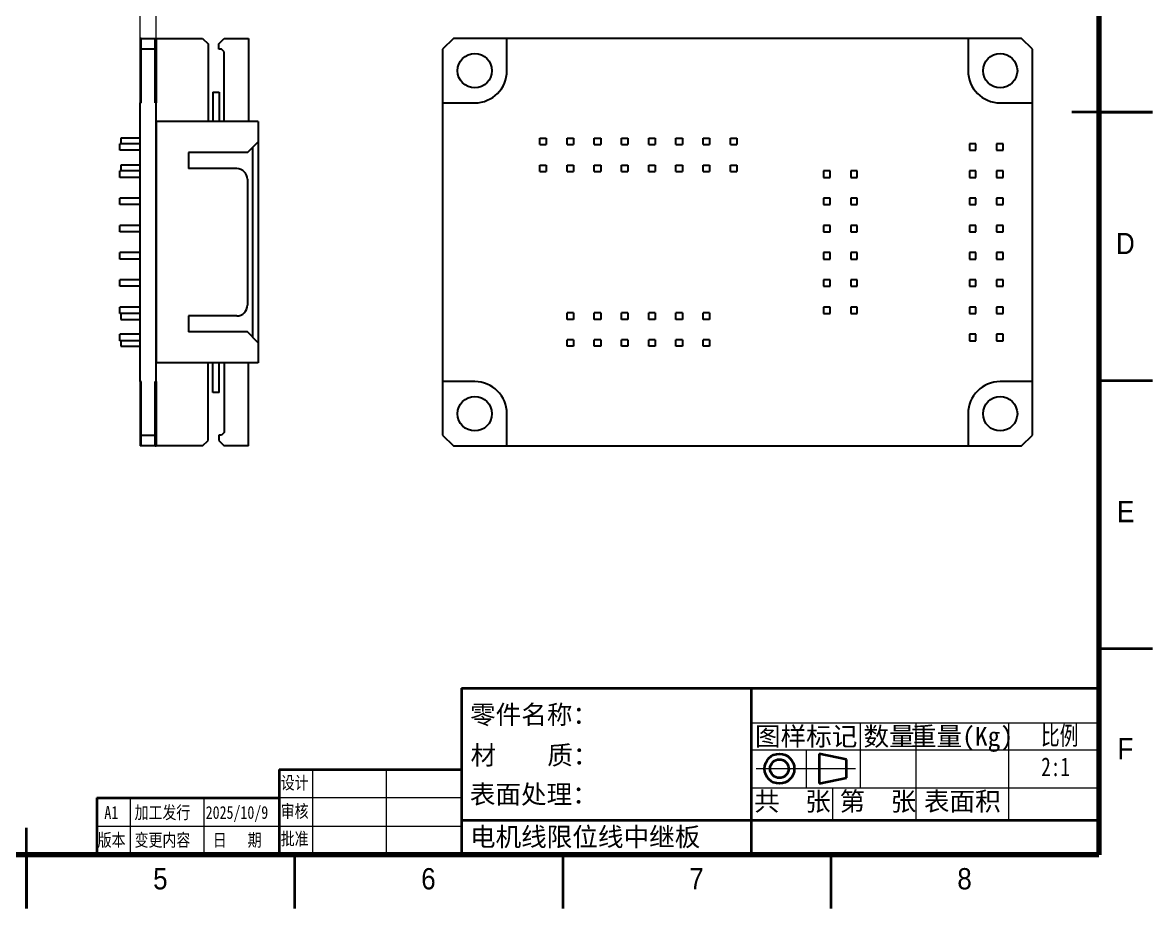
# Model space of a CAD drawing. Header units: millimetres. Extents: x 0 to 210, y 0 to 149.
# Drawn here: x 104.6 to 210, y 0 to 82.6 of the extents above; entities that cross this region are included whole.
import ezdxf

# ---------------------------------------------------------------- set-up
doc = ezdxf.new("R2010")
doc.units = ezdxf.units.MM
doc.header["$LTSCALE"] = 0.5
doc.linetypes.add('SLD-实线', pattern=[0])
doc.layers.add('轮廓粗实线', color=7, linetype='Continuous')
doc.styles.add('SLDTEXTSTYLE10', font='SIMSUN.TTC')
doc.styles.add('SLDTEXTSTYLE4', font='SIMSUN.TTC', dxfattribs={"width": 0.8})
doc.styles.add('SLDTEXTSTYLE5', font='SIMSUN.TTC', dxfattribs={"width": 0.8, "bigfont": 'bigfont'})
doc.styles.add('SLDTEXTSTYLE6', font='SIMSUN.TTC', dxfattribs={"bigfont": 'bigfont'})
doc.styles.add('SLDTEXTSTYLE7', font='HYSWLONGFANGSONG.TTF')
doc.styles.add('SLDTEXTSTYLE8', font='HYSWLONGFANGSONG.TTF', dxfattribs={"bigfont": 'bigfont'})
doc.styles.add('SLDTEXTSTYLE9', font='GOTHIC.TTF', dxfattribs={"width": 0.913})
doc.dimstyles.new('SLDDIMSTYLE2', dxfattribs={"dimtxt": 1.75, "dimasz": 2.04, "dimexe": 0, "dimexo": 0.0625, "dimgap": 0.4375, "dimtad": 2, "dimrnd": 1e-09, "dimzin": 4, "dimdsep": 46, "dimtxsty": 'SLDTEXTSTYLE10', "dimsah": 1, "dimcen": 0.09, "dimadec": 0, "dimazin": 1, "dimtfac": 1, "dimtmove": 0, "dimatfit": 0, "dimfxl": 1, "dimfrac": 2, "dimtolj": 1, "dimtzin": 12, "dimarcsym": 0})

# ---------------------------------------------------------------- blocks, each defined once
blk = doc.blocks.new('_D_5')
at = {"color": 7, "linetype": 'SLD-实线', "lineweight": 18, "true_color": 0xffffff}
for p, q in [((115.6, 81.13), (115.6, 87.13)), ((117.1, 81.13), (117.1, 87.13)), ((115.6, 86.13), (108.35, 86.13)), ((115.6, 86.13), (117.1, 86.13)), ((117.1, 86.13), (120.28, 86.13))]:
    blk.add_line(p, q, dxfattribs=at)
for points in [[(115.6, 86.13), (113.56, 86.39), (113.56, 85.88)], [(117.1, 86.13), (119.14, 85.88), (119.14, 86.39)]]:
    blk.add_solid(points, dxfattribs=at)
at = {"color": 7, "linetype": 'SLD-实线', "lineweight": 18, "true_color": 0xffffff, "insert": (108.35, 88.17), "char_height": 1.75, "attachment_point": 1, "style": 'SLDTEXTSTYLE10'}
blk.add_mtext('1.50', dxfattribs=at)

msp = doc.modelspace()

# ---------------------------------------------------------------- linework, layer by layer
at = {"color": 7, "linetype": 'SLD-实线', "lineweight": 70}
for p, q in [((205, 143.5), (205, 5)), ((205, 5), (5, 5))]:
    msp.add_line(p, q, dxfattribs=at)
at = {"color": 7, "linetype": 'SLD-实线', "lineweight": 35}
for p, q in [((210, 74.25), (202.5, 74.25)), ((205, 74.25), (210, 74.25)), ((205, 49.25), (210, 49.25)), ((205, 24.25), (210, 24.25)), ((145.572, 20.548), (145.572, 5.002)), ((145.572, 20.548), (205, 20.548)), ((172.572, 20.548), (172.572, 5)), ((128.559, 12.95), (128.559, 5)), ((128.559, 12.95), (145.572, 12.95)), ((111.545, 10.3), (128.559, 10.3)), ((111.545, 10.3), (111.545, 5)), ((105, 0), (105, 7.501)), ((145.572, 8.218), (205, 8.218)), ((105, 5), (105, 0)), ((130, 5), (130, 0)), ((155, 5), (155, 0)), ((180, 5), (180, 0))]:
    msp.add_line(p, q, dxfattribs=at)
at = {"color": 7, "linetype": 'SLD-实线', "lineweight": 18, "true_color": 0xffffff}
for p, q in [((205, 23.049), (205.09, 23.049)), ((131.662, 12.95), (131.662, 5)), ((138.542, 12.95), (138.542, 5)), ((182.301, 13.03), (173.056, 13.03)), ((180.178, 11.247), (180.178, 8.218))]:
    msp.add_line(p, q, dxfattribs=at)
at = {"color": 7, "linetype": 'SLD-实线', "lineweight": 18}
for p, q in [((145.572, 20.548), (205, 20.548)), ((172.5, 17.299), (205, 17.299)), ((182.735, 17.299), (182.735, 11.247)), ((187.94, 17.299), (187.94, 8.218)), ((196.568, 17.299), (196.568, 8.218)), ((172.5, 14.799), (205, 14.799)), ((177.699, 14.799), (177.699, 11.247)), ((172.5, 11.247), (205, 11.247)), ((114.649, 10.3), (114.649, 4.998)), ((121.529, 10.3), (121.529, 4.998)), ((145.572, 10.3), (128.559, 10.3)), ((145.572, 7.65), (111.5, 7.65))]:
    msp.add_line(p, q, dxfattribs=at)
at = {"color": 7, "linetype": 'SLD-实线', "lineweight": 35, "true_color": 0xffffff}
for p, q in [((181.473, 13.896), (178.908, 14.421)), ((178.908, 14.421), (178.908, 11.639)), ((181.473, 12.164), (181.473, 13.896)), ((178.908, 11.639), (181.473, 12.164))]:
    msp.add_line(p, q, dxfattribs=at)
for radius in [1.391, 0.866]:
    msp.add_circle((175.214, 13.03), radius, dxfattribs=at)
at = {"layer": '轮廓粗实线'}
for p, q in [((115.702, 81.133), (115.602, 81.133)), ((115.602, 81.133), (115.602, 78.133)), ((115.702, 81.133), (117.002, 81.133)), ((115.702, 80.133), (115.702, 81.133)), ((115.702, 75.133), (115.702, 80.133)), ((117.002, 80.133), (115.702, 80.133)), ((117.002, 80.133), (117.002, 81.133)), ((117.002, 81.133), (117.102, 81.133)), ((117.002, 75.133), (117.002, 80.133)), ((117.102, 81.133), (121.422, 81.133)), ((117.102, 81.133), (117.102, 78.133)), ((121.422, 81.133), (121.922, 80.633)), ((121.922, 80.633), (121.922, 73.383)), ((122.922, 80.633), (123.422, 81.133)), ((122.922, 80.133), (122.922, 80.633)), ((123.172, 80.133), (122.922, 80.133)), ((123.422, 79.883), (123.172, 80.133)), ((123.422, 81.133), (125.702, 81.133)), ((125.702, 81.133), (125.702, 73.383)), ((144.804, 81.133), (143.804, 80.133)), ((143.804, 80.133), (143.804, 75.133)), ((149.804, 81.133), (144.804, 81.133)), ((192.804, 81.133), (149.804, 81.133)), ((149.804, 78.133), (149.804, 81.133)), ((192.804, 81.133), (192.804, 78.133)), ((197.804, 81.133), (192.804, 81.133)), ((198.804, 80.133), (197.804, 81.133)), ((198.804, 75.133), (198.804, 80.133)), ((123.422, 73.383), (123.422, 79.883)), ((115.702, 78.133), (115.602, 78.133)), ((115.602, 78.133), (115.602, 75.133)), ((117.002, 78.133), (117.102, 78.133)), ((117.102, 78.133), (117.102, 75.133)), ((122.372, 76.133), (122.372, 73.383)), ((122.372, 76.133), (122.972, 76.133)), ((122.972, 76.133), (122.972, 73.383)), ((115.602, 49.133), (115.602, 75.133)), ((115.702, 75.133), (115.602, 75.133)), ((117.002, 75.133), (117.102, 75.133)), ((117.102, 49.133), (117.102, 75.133)), ((143.804, 75.133), (143.804, 49.133)), ((143.804, 75.133), (146.804, 75.133)), ((195.804, 75.133), (198.804, 75.133)), ((198.804, 49.133), (198.804, 75.133)), ((117.102, 73.383), (117.102, 50.883)), ((126.602, 73.383), (117.102, 73.383)), ((126.602, 73.383), (126.602, 71.503)), ((115.602, 71.833), (113.802, 71.833)), ((113.802, 71.833), (113.802, 71.323)), ((152.864, 71.833), (153.464, 71.833)), ((152.864, 71.233), (152.864, 71.833)), ((153.464, 71.833), (153.464, 71.233)), ((155.404, 71.833), (156.004, 71.833)), ((155.404, 71.233), (155.404, 71.833)), ((156.004, 71.833), (156.004, 71.233)), ((157.944, 71.833), (158.544, 71.833)), ((157.944, 71.233), (157.944, 71.833)), ((158.544, 71.833), (158.544, 71.233)), ((160.484, 71.833), (161.084, 71.833)), ((160.484, 71.233), (160.484, 71.833)), ((161.084, 71.833), (161.084, 71.233)), ((163.024, 71.833), (163.624, 71.833)), ((163.024, 71.233), (163.024, 71.833)), ((163.624, 71.833), (163.624, 71.233)), ((165.564, 71.233), (165.564, 71.833)), ((165.564, 71.833), (166.164, 71.833)), ((166.164, 71.833), (166.164, 71.233)), ((168.104, 71.833), (168.704, 71.833)), ((168.104, 71.233), (168.104, 71.833)), ((168.704, 71.833), (168.704, 71.233)), ((170.644, 71.833), (171.244, 71.833)), ((170.644, 71.233), (170.644, 71.833)), ((171.244, 71.833), (171.244, 71.233)), ((113.702, 70.723), (113.702, 71.323)), ((115.602, 71.323), (113.702, 71.323)), ((115.602, 70.723), (113.702, 70.723)), ((125.602, 70.503), (126.602, 71.503)), ((126.102, 53.263), (126.102, 71.003)), ((126.602, 71.503), (126.602, 52.763)), ((152.864, 71.233), (153.464, 71.233)), ((155.404, 71.233), (156.004, 71.233)), ((157.944, 71.233), (158.544, 71.233)), ((160.484, 71.233), (161.084, 71.233)), ((163.024, 71.233), (163.624, 71.233)), ((165.564, 71.233), (166.164, 71.233)), ((168.104, 71.233), (168.704, 71.233)), ((170.644, 71.233), (171.244, 71.233)), ((192.934, 71.323), (192.934, 70.723)), ((193.534, 71.323), (192.934, 71.323)), ((192.934, 70.723), (193.534, 70.723)), ((193.534, 70.723), (193.534, 71.323)), ((196.074, 71.323), (195.474, 71.323)), ((195.474, 71.323), (195.474, 70.723)), ((195.474, 70.723), (196.074, 70.723)), ((196.074, 70.723), (196.074, 71.323)), ((125.602, 70.503), (120.102, 70.503)), ((120.102, 70.503), (120.102, 69.003)), ((113.702, 68.183), (113.702, 68.783)), ((115.602, 68.783), (113.702, 68.783)), ((115.602, 69.333), (113.802, 69.333)), ((113.802, 69.333), (113.802, 68.783)), ((124.602, 69.003), (120.102, 69.003)), ((152.864, 68.733), (152.864, 69.333)), ((152.864, 69.333), (153.464, 69.333)), ((152.864, 68.733), (153.464, 68.733)), ((153.464, 69.333), (153.464, 68.733)), ((155.404, 69.333), (156.004, 69.333)), ((155.404, 68.733), (155.404, 69.333)), ((155.404, 68.733), (156.004, 68.733)), ((156.004, 69.333), (156.004, 68.733)), ((157.944, 68.733), (157.944, 69.333)), ((157.944, 69.333), (158.544, 69.333)), ((157.944, 68.733), (158.544, 68.733)), ((158.544, 69.333), (158.544, 68.733)), ((160.484, 68.733), (160.484, 69.333)), ((160.484, 69.333), (161.084, 69.333)), ((160.484, 68.733), (161.084, 68.733)), ((161.084, 69.333), (161.084, 68.733)), ((163.024, 68.733), (163.024, 69.333)), ((163.024, 69.333), (163.624, 69.333)), ((163.024, 68.733), (163.624, 68.733)), ((163.624, 69.333), (163.624, 68.733)), ((165.564, 68.733), (165.564, 69.333)), ((165.564, 69.333), (166.164, 69.333)), ((165.564, 68.733), (166.164, 68.733)), ((166.164, 69.333), (166.164, 68.733)), ((168.104, 69.333), (168.704, 69.333)), ((168.104, 68.733), (168.104, 69.333)), ((168.104, 68.733), (168.704, 68.733)), ((168.704, 69.333), (168.704, 68.733)), ((170.644, 69.333), (171.244, 69.333)), ((170.644, 68.733), (170.644, 69.333)), ((170.644, 68.733), (171.244, 68.733)), ((171.244, 69.333), (171.244, 68.733)), ((179.934, 68.783), (179.334, 68.783)), ((179.334, 68.783), (179.334, 68.183)), ((179.934, 68.183), (179.934, 68.783)), ((182.474, 68.783), (181.874, 68.783)), ((181.874, 68.783), (181.874, 68.183)), ((182.474, 68.183), (182.474, 68.783)), ((192.934, 68.783), (192.934, 68.183)), ((193.534, 68.783), (192.934, 68.783)), ((193.534, 68.183), (193.534, 68.783)), ((195.474, 68.783), (195.474, 68.183)), ((196.074, 68.783), (195.474, 68.783)), ((196.074, 68.183), (196.074, 68.783)), ((115.602, 68.183), (113.702, 68.183)), ((125.602, 68.003), (125.602, 56.263)), ((179.334, 68.183), (179.934, 68.183)), ((181.874, 68.183), (182.474, 68.183)), ((192.934, 68.183), (193.534, 68.183)), ((195.474, 68.183), (196.074, 68.183)), ((115.602, 66.243), (113.702, 66.243)), ((113.702, 65.643), (113.702, 66.243)), ((115.602, 65.643), (113.702, 65.643)), ((179.334, 66.243), (179.334, 65.643)), ((179.934, 66.243), (179.334, 66.243)), ((179.334, 65.643), (179.934, 65.643)), ((179.934, 65.643), (179.934, 66.243)), ((182.474, 66.243), (181.874, 66.243)), ((181.874, 66.243), (181.874, 65.643)), ((181.874, 65.643), (182.474, 65.643)), ((182.474, 65.643), (182.474, 66.243)), ((192.934, 66.243), (192.934, 65.643)), ((193.534, 66.243), (192.934, 66.243)), ((192.934, 65.643), (193.534, 65.643)), ((193.534, 65.643), (193.534, 66.243)), ((196.074, 66.243), (195.474, 66.243)), ((195.474, 66.243), (195.474, 65.643)), ((195.474, 65.643), (196.074, 65.643)), ((196.074, 65.643), (196.074, 66.243)), ((115.602, 63.703), (113.702, 63.703)), ((113.702, 63.103), (113.702, 63.703)), ((179.334, 63.703), (179.334, 63.103)), ((179.934, 63.703), (179.334, 63.703)), ((179.934, 63.103), (179.934, 63.703)), ((182.474, 63.703), (181.874, 63.703)), ((181.874, 63.703), (181.874, 63.103)), ((182.474, 63.103), (182.474, 63.703)), ((192.934, 63.703), (192.934, 63.103)), ((193.534, 63.703), (192.934, 63.703)), ((193.534, 63.103), (193.534, 63.703)), ((195.474, 63.703), (195.474, 63.103)), ((196.074, 63.703), (195.474, 63.703)), ((196.074, 63.103), (196.074, 63.703)), ((115.602, 63.103), (113.702, 63.103)), ((179.334, 63.103), (179.934, 63.103)), ((181.874, 63.103), (182.474, 63.103)), ((192.934, 63.103), (193.534, 63.103)), ((195.474, 63.103), (196.074, 63.103)), ((113.702, 60.563), (113.702, 61.163)), ((115.602, 61.163), (113.702, 61.163)), ((179.334, 61.163), (179.334, 60.563)), ((179.934, 61.163), (179.334, 61.163)), ((179.934, 60.563), (179.934, 61.163)), ((182.474, 61.163), (181.874, 61.163)), ((181.874, 61.163), (181.874, 60.563)), ((182.474, 60.563), (182.474, 61.163)), ((192.934, 61.163), (192.934, 60.563)), ((193.534, 61.163), (192.934, 61.163)), ((193.534, 60.563), (193.534, 61.163)), ((196.074, 61.163), (195.474, 61.163)), ((195.474, 61.163), (195.474, 60.563)), ((196.074, 60.563), (196.074, 61.163)), ((115.602, 60.563), (113.702, 60.563)), ((179.334, 60.563), (179.934, 60.563)), ((181.874, 60.563), (182.474, 60.563)), ((192.934, 60.563), (193.534, 60.563)), ((195.474, 60.563), (196.074, 60.563)), ((115.602, 58.623), (113.702, 58.623)), ((113.702, 58.023), (113.702, 58.623)), ((115.602, 58.023), (113.702, 58.023)), ((179.334, 58.623), (179.334, 58.023)), ((179.934, 58.623), (179.334, 58.623)), ((179.334, 58.023), (179.934, 58.023)), ((179.934, 58.023), (179.934, 58.623)), ((182.474, 58.623), (181.874, 58.623)), ((181.874, 58.623), (181.874, 58.023)), ((181.874, 58.023), (182.474, 58.023)), ((182.474, 58.023), (182.474, 58.623)), ((192.934, 58.623), (192.934, 58.023)), ((193.534, 58.623), (192.934, 58.623)), ((192.934, 58.023), (193.534, 58.023)), ((193.534, 58.023), (193.534, 58.623)), ((196.074, 58.623), (195.474, 58.623)), ((195.474, 58.623), (195.474, 58.023)), ((195.474, 58.023), (196.074, 58.023)), ((196.074, 58.023), (196.074, 58.623)), ((115.602, 56.083), (113.702, 56.083)), ((113.702, 55.483), (113.702, 56.083)), ((179.334, 56.083), (179.334, 55.483)), ((179.934, 56.083), (179.334, 56.083)), ((179.934, 55.483), (179.934, 56.083)), ((182.474, 56.083), (181.874, 56.083)), ((181.874, 56.083), (181.874, 55.483)), ((182.474, 55.483), (182.474, 56.083)), ((192.934, 56.083), (192.934, 55.483)), ((193.534, 56.083), (192.934, 56.083)), ((193.534, 55.483), (193.534, 56.083)), ((195.474, 56.083), (195.474, 55.483)), ((196.074, 56.083), (195.474, 56.083)), ((196.074, 55.483), (196.074, 56.083)), ((115.602, 55.483), (113.702, 55.483)), ((113.802, 55.483), (113.802, 54.933)), ((113.802, 54.933), (115.602, 54.933)), ((124.602, 55.263), (120.102, 55.263)), ((120.102, 55.263), (120.102, 53.763)), ((155.404, 54.933), (155.404, 55.533)), ((156.004, 55.533), (155.404, 55.533)), ((156.004, 54.933), (155.404, 54.933)), ((156.004, 55.533), (156.004, 54.933)), ((157.944, 54.933), (157.944, 55.533)), ((158.544, 55.533), (157.944, 55.533)), ((158.544, 54.933), (157.944, 54.933)), ((158.544, 55.533), (158.544, 54.933)), ((160.484, 54.933), (160.484, 55.533)), ((161.084, 55.533), (160.484, 55.533)), ((161.084, 54.933), (160.484, 54.933)), ((161.084, 55.533), (161.084, 54.933)), ((163.024, 54.933), (163.024, 55.533)), ((163.624, 55.533), (163.024, 55.533)), ((163.624, 54.933), (163.024, 54.933)), ((163.624, 55.533), (163.624, 54.933)), ((165.564, 54.933), (165.564, 55.533)), ((166.164, 55.533), (165.564, 55.533)), ((166.164, 54.933), (165.564, 54.933)), ((166.164, 55.533), (166.164, 54.933)), ((168.704, 55.533), (168.104, 55.533)), ((168.104, 54.933), (168.104, 55.533)), ((168.704, 54.933), (168.104, 54.933)), ((168.704, 55.533), (168.704, 54.933)), ((179.334, 55.483), (179.934, 55.483)), ((181.874, 55.483), (182.474, 55.483)), ((192.934, 55.483), (193.534, 55.483)), ((195.474, 55.483), (196.074, 55.483)), ((125.602, 53.763), (120.102, 53.763)), ((126.602, 52.763), (125.602, 53.763)), ((113.702, 52.943), (113.702, 53.543)), ((115.602, 53.543), (113.702, 53.543)), ((115.602, 52.943), (113.702, 52.943)), ((113.802, 52.943), (113.802, 52.433)), ((126.602, 52.763), (126.602, 50.883)), ((155.404, 52.433), (155.404, 53.033)), ((156.004, 53.033), (155.404, 53.033)), ((156.004, 53.033), (156.004, 52.433)), ((157.944, 52.433), (157.944, 53.033)), ((158.544, 53.033), (157.944, 53.033)), ((158.544, 53.033), (158.544, 52.433)), ((161.084, 53.033), (160.484, 53.033)), ((160.484, 52.433), (160.484, 53.033)), ((161.084, 53.033), (161.084, 52.433)), ((163.624, 53.033), (163.024, 53.033)), ((163.024, 52.433), (163.024, 53.033)), ((163.624, 53.033), (163.624, 52.433)), ((165.564, 52.433), (165.564, 53.033)), ((166.164, 53.033), (165.564, 53.033)), ((166.164, 53.033), (166.164, 52.433)), ((168.104, 52.433), (168.104, 53.033)), ((168.704, 53.033), (168.104, 53.033)), ((168.704, 53.033), (168.704, 52.433)), ((192.934, 53.543), (192.934, 52.943)), ((193.534, 53.543), (192.934, 53.543)), ((192.934, 52.943), (193.534, 52.943)), ((193.534, 52.943), (193.534, 53.543)), ((195.474, 53.543), (195.474, 52.943)), ((196.074, 53.543), (195.474, 53.543)), ((195.474, 52.943), (196.074, 52.943)), ((196.074, 52.943), (196.074, 53.543)), ((113.802, 52.433), (115.602, 52.433)), ((156.004, 52.433), (155.404, 52.433)), ((158.544, 52.433), (157.944, 52.433)), ((161.084, 52.433), (160.484, 52.433)), ((163.624, 52.433), (163.024, 52.433)), ((166.164, 52.433), (165.564, 52.433)), ((168.704, 52.433), (168.104, 52.433)), ((126.602, 50.883), (117.102, 50.883)), ((121.922, 43.633), (121.922, 50.883)), ((122.372, 48.133), (122.372, 50.883)), ((122.972, 48.133), (122.972, 50.883)), ((123.422, 50.883), (123.422, 44.383)), ((125.702, 43.133), (125.702, 50.883)), ((115.702, 49.133), (115.602, 49.133)), ((115.602, 49.133), (115.602, 46.133)), ((115.702, 44.133), (115.702, 49.133)), ((117.002, 44.133), (117.002, 49.133)), ((117.002, 49.133), (117.102, 49.133)), ((117.102, 49.133), (117.102, 46.133)), ((146.804, 49.133), (143.804, 49.133)), ((143.804, 49.133), (143.804, 44.133)), ((198.804, 49.133), (195.804, 49.133)), ((198.804, 44.133), (198.804, 49.133)), ((122.972, 48.133), (122.372, 48.133)), ((115.702, 46.133), (115.602, 46.133)), ((115.602, 46.133), (115.602, 43.133)), ((117.002, 46.133), (117.102, 46.133)), ((117.102, 46.133), (117.102, 43.133)), ((149.804, 43.133), (149.804, 46.133)), ((192.804, 46.133), (192.804, 43.133)), ((123.422, 44.383), (123.172, 44.133)), ((115.702, 44.133), (117.002, 44.133)), ((115.702, 43.133), (115.702, 44.133)), ((117.002, 43.133), (117.002, 44.133)), ((121.422, 43.133), (121.922, 43.633)), ((122.922, 44.133), (122.922, 43.633)), ((123.172, 44.133), (122.922, 44.133)), ((122.922, 43.633), (123.422, 43.133)), ((143.804, 44.133), (144.804, 43.133)), ((197.804, 43.133), (198.804, 44.133)), ((115.702, 43.133), (115.602, 43.133)), ((117.002, 43.133), (115.702, 43.133)), ((117.002, 43.133), (117.102, 43.133)), ((121.422, 43.133), (117.102, 43.133)), ((125.702, 43.133), (123.422, 43.133)), ((144.804, 43.133), (149.804, 43.133)), ((149.804, 43.133), (192.804, 43.133)), ((192.804, 43.133), (197.804, 43.133))]:
    msp.add_line(p, q, dxfattribs=at)
for centre in [(146.804, 78.133), (195.804, 78.133), (146.804, 46.133), (195.804, 46.133)]:
    msp.add_circle(centre, 1.6, dxfattribs=at)
for centre, radius, start, end in [((146.804, 78.133), 3, 270, 0), ((195.804, 78.133), 3, 180, 270), ((124.602, 68.003), 1, 0, 90), ((124.602, 56.263), 1, 270, 0), ((146.804, 46.133), 3, 0, 90), ((195.804, 46.133), 3, 90, 180)]:
    msp.add_arc(centre, radius, start, end, dxfattribs=at)

# ---------------------------------------------------------------- texts
at = {"color": 7, "linetype": 'Continuous', "lineweight": 0, "char_height": 1.984, "attachment_point": 2, "style": 'SLDTEXTSTYLE9'}
for s, insert in [('D', (207.476, 63.007)), ('E', (207.504, 38.007)), ('F', (207.479, 15.882)), ('5', (117.48, 3.757)), ('6', (142.48, 3.757)), ('7', (167.48, 3.757)), ('8', (192.48, 3.757))]:
    msp.add_mtext(s, dxfattribs=dict(at, insert=insert))
at = {"color": 7, "linetype": 'SLD-实线', "lineweight": 18, "true_color": 0xffffff}
for s, insert, char_height, attachment_point, style in [('零件名称：', (146.364, 18.95), 1.75, 1, 'SLDTEXTSTYLE6'), ('图样标记', (177.709, 16.921), 1.75, 2, 'SLDTEXTSTYLE6'), ('数量', (185.448, 16.921), 1.75, 2, 'SLDTEXTSTYLE6'), ('重量(Kg)', (192.249, 16.921), 1.75, 2, 'SLDTEXTSTYLE6'), ('比例', (201.355, 16.999), 1.75, 2, 'SLDTEXTSTYLE8'), ('材    质：', (146.414, 15.165), 1.75, 1, 'SLDTEXTSTYLE6'), ('2:1', (200.969, 14.084), 1.75, 2, 'SLDTEXTSTYLE7'), ('设计', (130.003, 12.314), 1.1906, 2, 'SLDTEXTSTYLE5'), ('表面处理：', (146.34, 11.518), 1.75, 1, 'SLDTEXTSTYLE6'), ('共  张', (176.427, 10.862), 1.75, 2, 'SLDTEXTSTYLE6'), ('第  张', (184.396, 10.862), 1.75, 2, 'SLDTEXTSTYLE6'), ('表面积', (192.269, 10.862), 1.75, 2, 'SLDTEXTSTYLE6'), ('A1', (112.903, 9.543), 1.1906, 2, 'SLDTEXTSTYLE4'), ('加工发行', (117.672, 9.543), 1.1906, 2, 'SLDTEXTSTYLE5'), ('2025/10/9', (124.622, 9.543), 1.1906, 2, 'SLDTEXTSTYLE4'), ('审核', (130.003, 9.66), 1.1906, 2, 'SLDTEXTSTYLE5'), ('电机线限位线中继板', (146.353, 7.551), 1.75, 1, 'SLDTEXTSTYLE6'), ('版本', (112.93, 6.971), 1.1906, 2, 'SLDTEXTSTYLE5'), ('变更内容', (117.672, 6.972), 1.1906, 2, 'SLDTEXTSTYLE5'), ('日   期', (124.645, 6.971), 1.1906, 2, 'SLDTEXTSTYLE5'), ('批准', (130.003, 7.088), 1.1906, 2, 'SLDTEXTSTYLE5')]:
    msp.add_mtext(s, dxfattribs=dict(at, insert=insert, char_height=char_height, attachment_point=attachment_point, style=style))

# ---------------------------------------------------------------- dimensions: what is measured, and where the dimension line sits
dim = msp.add_linear_dim(base=(117.102, 86.133), p1=(115.602, 81.133), p2=(117.102, 81.133), dimstyle='SLDDIMSTYLE2', dxfattribs=at)
dim.commit()
dim.dimension.update_dxf_attribs({"geometry": '_D_5', "text_midpoint": (110.39, 86.133), "dimtype": 160})

doc.saveas('drawing.dxf')
